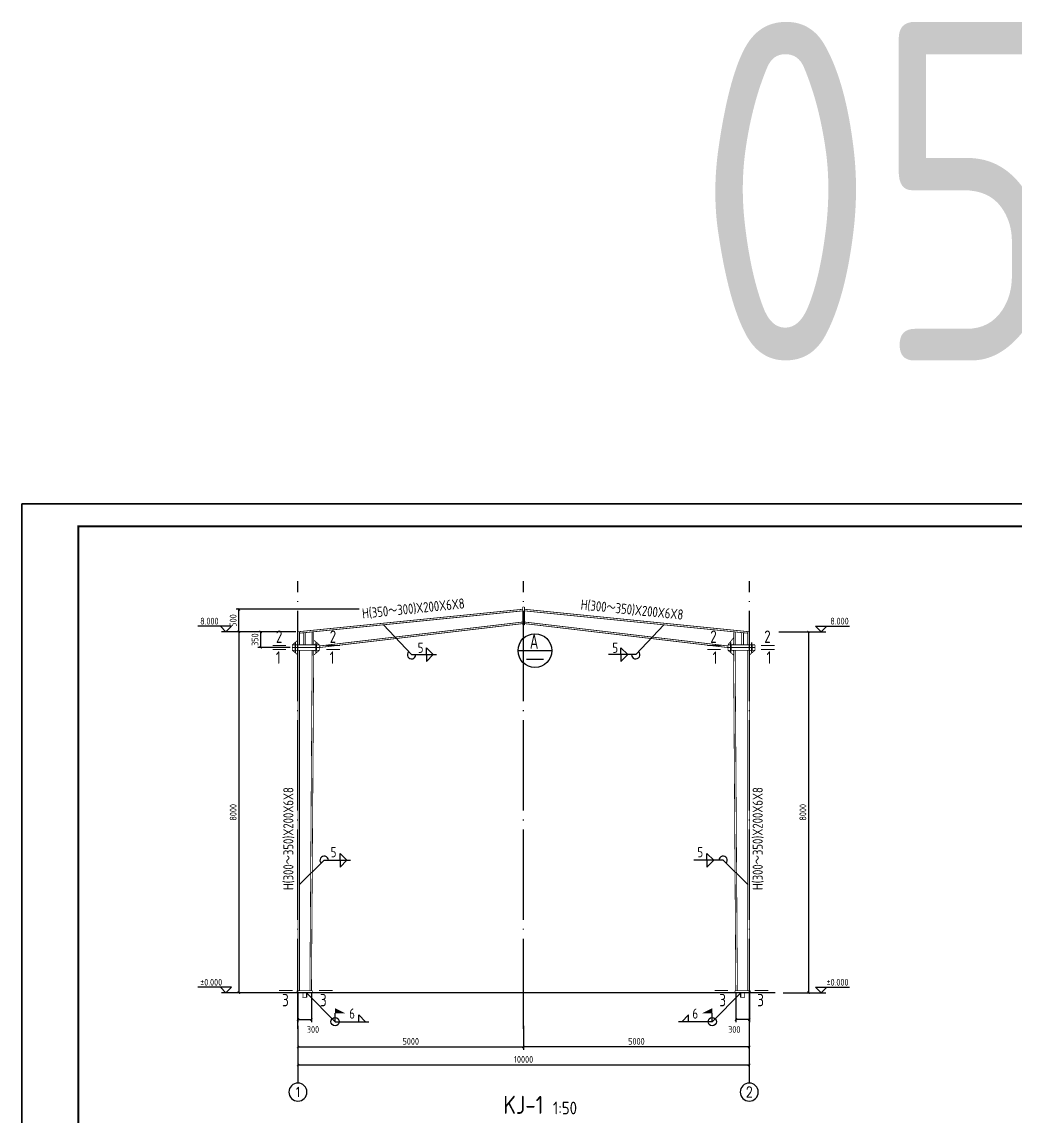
# Model space of a CAD drawing. Header units: millimetres. Extents: x 865974 to 875117, y 40174 to 44891.
# Drawn here: x 869760.6 to 870200.7, y 40496.2 to 40981.1 of the extents above; entities that cross this region are included whole.
import ezdxf
from ezdxf.enums import TextEntityAlignment as Align

# ---------------------------------------------------------------- set-up
doc = ezdxf.new("R2010")
doc.units = ezdxf.units.MM
doc.header["$LTSCALE"] = 1000
doc.header["$MEASUREMENT"] = 0
doc.linetypes.add('DOTE', pattern=[2.42, 2, -0.2, 0.02, -0.2])
for name, color, linetype in [('10', 7, 'Continuous'), ('114', 2, 'Continuous'), ('116', 1, 'Continuous'), ('14', 2, 'Continuous'), ('1530', 253, 'Continuous'), ('1534', 7, 'Continuous'), ('AXIS', 3, 'Continuous'), ('AXIS_TEXT', 7, 'Continuous'), ('DOTE', 1, 'DOTE'), ('文字', 7, 'Continuous'), ('柱子', 8, 'Continuous'), ('梁集中标注', 2, 'Continuous'), ('焊缝标注', 3, 'Continuous'), ('索引符号标注', 253, 'Continuous')]:
    doc.layers.add(name, color=color, linetype=linetype)
doc.styles.add('_TCH_AXIS', font='COMPLEX', dxfattribs={"bigfont": 'GBCBIG'})
doc.styles.add('COMPLEX', font='COMPLEX')
doc.styles.add('GBHZ', font='gbenor.shx', dxfattribs={"width": 0.9, "bigfont": 'gbcbig.shx'})
doc.styles.get("Standard").update_dxf_attribs({"font": 'gbenor.shx', "bigfont": 'gbcbig.shx'})
doc.dimstyles.new('Y50', dxfattribs={"dimscale": 0, "dimtxt": 3, "dimasz": 0.01, "dimexe": 1.2, "dimexo": 1, "dimgap": 1, "dimtad": 1, "dimdec": 0, "dimlfac": 50, "dimzin": 0, "dimdsep": 46, "dimtxsty": 'GBHZ', "dimblk1": 'DX', "dimblk2": 'DX', "dimsah": 1, "dimcen": 0.09, "dimdle": 1, "dimadec": 0, "dimazin": 0, "dimtfac": 1, "dimtdec": 0, "dimtix": 1, "dimtmove": 2, "dimatfit": 3, "dimldrblk": 'DX', "dimfxl": 0, "dimtolj": 1, "dimtzin": 0, "dimarcsym": 0})

# ---------------------------------------------------------------- blocks, each defined once
blk = doc.blocks.new('_AXISO')
blk.add_circle((0, 0), 0.5)
at = {"layer": 'AXIS_TEXT', "style": 'COMPLEX', "width": 1.041667}
blk.add_attdef('A', text='', height=0.56, dxfattribs=at).set_placement((-0.25, -0.28), (0.25, -0.28), align=Align.FIT)
blk = doc.blocks.new('DX')
at = {"color": 0, "linetype": 'ByBlock', "const_width": 40}
blk.add_lwpolyline([(-54, -51), (46, 49)], dxfattribs=at)
blk = doc.blocks.new('*D275')
at = {"color": 0, "lineweight": -2, "transparency": 16777216}
for p, q in [((869882.88, 40533.87), (869882.88, 40517.67)), ((870082.88, 40533.87), (870082.88, 40517.67)), ((870082.87, 40518.87), (869882.89, 40518.87))]:
    blk.add_line(p, q, dxfattribs=at)
at = {"layer": 'Defpoints', "color": 0, "transparency": 16777216}
for p in [(869882.88, 40534.87), (870082.88, 40534.87), (869882.88, 40518.87)]:
    blk.add_point(p, dxfattribs=at)
at = {"color": 0, "lineweight": -2, "transparency": 16777216, "xscale": 0.01, "yscale": 0.01, "zscale": 0.01, "rotation": 180}
blk.add_blockref('DX', (869882.88, 40518.87), dxfattribs=at)
at = {"color": 0, "lineweight": -2, "transparency": 16777216, "xscale": 0.01, "yscale": 0.01, "zscale": 0.01}
blk.add_blockref('DX', (870082.88, 40518.87), dxfattribs=at)
at = {"color": 0, "transparency": 16777216, "insert": (869982.88, 40521.37), "char_height": 3, "attachment_point": 5, "style": 'GBHZ'}
blk.add_mtext('\\A1;10000', dxfattribs=at)
blk = doc.blocks.new('*D276')
at = {"color": 0, "lineweight": -2, "transparency": 16777216}
for p, q in [((869869.88, 40710.87), (869855.48, 40710.87)), ((869856.68, 40710.86), (869856.68, 40550.88)), ((869867.88, 40550.87), (869855.48, 40550.87))]:
    blk.add_line(p, q, dxfattribs=at)
at = {"layer": 'Defpoints', "color": 0, "transparency": 16777216}
for p in [(869870.88, 40710.87), (869856.68, 40550.87), (869868.88, 40550.87)]:
    blk.add_point(p, dxfattribs=at)
at = {"color": 0, "lineweight": -2, "transparency": 16777216, "xscale": 0.01, "yscale": 0.01, "zscale": 0.01}
for p, rotation in [((869856.68, 40710.87), 90), ((869856.68, 40550.87), 270)]:
    blk.add_blockref('DX', p, dxfattribs=dict(at, rotation=rotation))
at = {"color": 0, "transparency": 16777216, "insert": (869854.18, 40630.87), "char_height": 3, "attachment_point": 5, "rotation": 90, "style": 'GBHZ'}
blk.add_mtext('\\A1;8000', dxfattribs=at)
blk = doc.blocks.new('*D274')
at = {"color": 0, "lineweight": -2, "transparency": 16777216}
for p, q in [((869882.88, 40550.86), (869882.88, 40537.85)), ((869888.88, 40550.86), (869888.88, 40537.85)), ((869882.89, 40539.05), (869888.87, 40539.05))]:
    blk.add_line(p, q, dxfattribs=at)
at = {"layer": 'Defpoints', "color": 0, "transparency": 16777216}
for p in [(869882.88, 40551.86), (869888.88, 40551.86), (869888.88, 40539.05)]:
    blk.add_point(p, dxfattribs=at)
at = {"color": 0, "lineweight": -2, "transparency": 16777216, "xscale": 0.01, "yscale": 0.01, "zscale": 0.01, "rotation": 180}
blk.add_blockref('DX', (869882.88, 40539.05), dxfattribs=at)
at = {"color": 0, "lineweight": -2, "transparency": 16777216, "xscale": 0.01, "yscale": 0.01, "zscale": 0.01}
blk.add_blockref('DX', (869888.88, 40539.05), dxfattribs=at)
at = {"color": 0, "transparency": 16777216, "insert": (869889.56, 40534.64), "char_height": 3, "attachment_point": 5, "style": 'GBHZ'}
blk.add_mtext('\\A1;300', dxfattribs=at)
blk = doc.blocks.new('*D232')
at = {"color": 0, "lineweight": -2, "transparency": 16777216}
for p, q in [((870095.93, 40710.87), (870110.34, 40710.87)), ((870109.14, 40710.86), (870109.14, 40550.88)), ((870097.93, 40550.87), (870110.34, 40550.87))]:
    blk.add_line(p, q, dxfattribs=at)
at = {"layer": 'Defpoints', "color": 0, "transparency": 16777216}
for p in [(870094.93, 40710.87), (870096.93, 40550.87), (870109.14, 40550.87)]:
    blk.add_point(p, dxfattribs=at)
at = {"color": 0, "lineweight": -2, "transparency": 16777216, "xscale": 0.01, "yscale": 0.01, "zscale": 0.01}
for p, rotation in [((870109.14, 40710.87), 90), ((870109.14, 40550.87), 270)]:
    blk.add_blockref('DX', p, dxfattribs=dict(at, rotation=rotation))
at = {"color": 0, "transparency": 16777216, "insert": (870106.64, 40630.87), "char_height": 3, "attachment_point": 5, "rotation": 90, "style": 'GBHZ'}
blk.add_mtext('\\A1;8000', dxfattribs=at)
blk = doc.blocks.new('*D225')
at = {"color": 0, "lineweight": -2, "transparency": 16777216}
for p, q in [((870076.93, 40550.86), (870076.93, 40537.85)), ((870082.93, 40550.86), (870082.93, 40537.85)), ((870082.92, 40539.05), (870076.94, 40539.05))]:
    blk.add_line(p, q, dxfattribs=at)
at = {"layer": 'Defpoints', "color": 0, "transparency": 16777216}
for p in [(870076.93, 40551.86), (870082.93, 40551.86), (870076.93, 40539.05)]:
    blk.add_point(p, dxfattribs=at)
at = {"color": 0, "lineweight": -2, "transparency": 16777216, "xscale": 0.01, "yscale": 0.01, "zscale": 0.01, "rotation": 180}
blk.add_blockref('DX', (870076.93, 40539.05), dxfattribs=at)
at = {"color": 0, "lineweight": -2, "transparency": 16777216, "xscale": 0.01, "yscale": 0.01, "zscale": 0.01}
blk.add_blockref('DX', (870082.93, 40539.05), dxfattribs=at)
at = {"color": 0, "transparency": 16777216, "insert": (870076.26, 40534.64), "char_height": 3, "attachment_point": 5, "style": 'GBHZ'}
blk.add_mtext('\\A1;300', dxfattribs=at)
blk = doc.blocks.new('*D290')
at = {"color": 0, "lineweight": -2, "transparency": 16777216}
for p, q in [((869881.88, 40710.87), (869865.14, 40710.87)), ((869866.34, 40710.86), (869866.34, 40703.88)), ((869879.38, 40703.87), (869865.14, 40703.87))]:
    blk.add_line(p, q, dxfattribs=at)
at = {"layer": 'Defpoints', "color": 0, "transparency": 16777216}
for p in [(869882.88, 40710.87), (869866.34, 40703.87), (869880.38, 40703.87)]:
    blk.add_point(p, dxfattribs=at)
at = {"color": 0, "lineweight": -2, "transparency": 16777216, "xscale": 0.01, "yscale": 0.01, "zscale": 0.01}
for p, rotation in [((869866.34, 40710.87), 90), ((869866.34, 40703.87), 270)]:
    blk.add_blockref('DX', p, dxfattribs=dict(at, rotation=rotation))
at = {"color": 0, "transparency": 16777216, "insert": (869863.84, 40707.37), "char_height": 3, "attachment_point": 5, "rotation": 90, "style": 'GBHZ'}
blk.add_mtext('\\A1;350', dxfattribs=at)
blk = doc.blocks.new('*D292')
at = {"color": 0, "lineweight": -2, "transparency": 16777216}
for p, q in [((869910.09, 40720.87), (869855.48, 40720.87)), ((869856.68, 40710.88), (869856.68, 40720.86)), ((869881.88, 40710.87), (869855.48, 40710.87))]:
    blk.add_line(p, q, dxfattribs=at)
at = {"layer": 'Defpoints', "color": 0, "transparency": 16777216}
for p in [(869856.68, 40720.87), (869911.09, 40720.87), (869882.88, 40710.87)]:
    blk.add_point(p, dxfattribs=at)
at = {"color": 0, "lineweight": -2, "transparency": 16777216, "xscale": 0.01, "yscale": 0.01, "zscale": 0.01}
for p, rotation in [((869856.68, 40720.87), 90), ((869856.68, 40710.87), 270)]:
    blk.add_blockref('DX', p, dxfattribs=dict(at, rotation=rotation))
at = {"color": 0, "transparency": 16777216, "insert": (869854.18, 40715.87), "char_height": 3, "attachment_point": 5, "rotation": 90, "style": 'GBHZ'}
blk.add_mtext('\\A1;500', dxfattribs=at)
blk = doc.blocks.new('*D293')
at = {"color": 0, "lineweight": -2, "transparency": 16777216}
for p, q in [((869882.88, 40536.25), (869882.88, 40525.67)), ((869982.88, 40536.25), (869982.88, 40525.67)), ((869882.89, 40526.87), (869982.87, 40526.87))]:
    blk.add_line(p, q, dxfattribs=at)
at = {"layer": 'Defpoints', "color": 0, "transparency": 16777216}
for p in [(869882.88, 40537.25), (869982.88, 40537.25), (869982.88, 40526.87)]:
    blk.add_point(p, dxfattribs=at)
at = {"color": 0, "lineweight": -2, "transparency": 16777216, "xscale": 0.01, "yscale": 0.01, "zscale": 0.01, "rotation": 180}
blk.add_blockref('DX', (869882.88, 40526.87), dxfattribs=at)
at = {"color": 0, "lineweight": -2, "transparency": 16777216, "xscale": 0.01, "yscale": 0.01, "zscale": 0.01}
blk.add_blockref('DX', (869982.88, 40526.87), dxfattribs=at)
at = {"color": 0, "transparency": 16777216, "insert": (869932.88, 40529.37), "char_height": 3, "attachment_point": 5, "style": 'GBHZ'}
blk.add_mtext('\\A1;5000', dxfattribs=at)
blk = doc.blocks.new('*D294')
at = {"color": 0, "lineweight": -2, "transparency": 16777216}
for p, q in [((869982.88, 40536.25), (869982.88, 40525.67)), ((870082.88, 40536.25), (870082.88, 40525.67)), ((870082.87, 40526.87), (869982.89, 40526.87))]:
    blk.add_line(p, q, dxfattribs=at)
at = {"layer": 'Defpoints', "color": 0, "transparency": 16777216}
for p in [(869982.88, 40537.25), (870082.88, 40537.25), (869982.88, 40526.87)]:
    blk.add_point(p, dxfattribs=at)
at = {"color": 0, "lineweight": -2, "transparency": 16777216, "xscale": 0.01, "yscale": 0.01, "zscale": 0.01, "rotation": 180}
blk.add_blockref('DX', (869982.88, 40526.87), dxfattribs=at)
at = {"color": 0, "lineweight": -2, "transparency": 16777216, "xscale": 0.01, "yscale": 0.01, "zscale": 0.01}
blk.add_blockref('DX', (870082.88, 40526.87), dxfattribs=at)
at = {"color": 0, "transparency": 16777216, "insert": (870032.88, 40529.37), "char_height": 3, "attachment_point": 5, "style": 'GBHZ'}
blk.add_mtext('\\A1;5000', dxfattribs=at)

msp = doc.modelspace()

# ---------------------------------------------------------------- linework, layer by layer
for p, q in [((869760.552, 40173.578), (869760.552, 40767.578)), ((869760.552, 40767.578), (869760.552, 40173.578))]:
    msp.add_line(p, q)
at = {"color": 0}
for p, q in [((870601.552, 40767.578), (869760.552, 40767.578)), ((869760.552, 40767.578), (870601.552, 40767.578))]:
    msp.add_line(p, q, dxfattribs=at)
at = {"color": 0, "const_width": 1}
msp.add_lwpolyline([(870591.552, 40183.578), (869785.552, 40183.578), (869785.552, 40757.578), (870591.552, 40757.578)], close=True, dxfattribs=at)
at = {"layer": '10', "const_width": 0.4}
for points in [[(869877.653, 40704.768), (869871.653, 40704.768)], [(869877.653, 40702.973), (869871.653, 40702.973)], [(869901.538, 40704.768), (869895.538, 40704.768)], [(869901.538, 40702.973), (869895.538, 40702.973)], [(870064.277, 40704.768), (870070.277, 40704.768)], [(870064.277, 40702.973), (870070.277, 40702.973)], [(870088.162, 40704.768), (870094.162, 40704.768)], [(870088.162, 40702.973), (870094.162, 40702.973)], [(869874.484, 40551.855), (869880.484, 40551.855)], [(869898.284, 40551.855), (869892.284, 40551.855)], [(870067.532, 40551.855), (870073.532, 40551.855)], [(870091.332, 40551.855), (870085.332, 40551.855)]]:
    msp.add_lwpolyline(points, dxfattribs=at)
at = {"layer": '114'}
for p, q in [((869881.733, 40701.672), (869881.734, 40706.072)), ((869891.034, 40701.672), (869891.034, 40706.072)), ((870074.782, 40701.672), (870074.782, 40706.072)), ((870084.082, 40701.672), (870084.082, 40706.072))]:
    msp.add_line(p, q, dxfattribs=at)
at = {"layer": '114', "color": 1, "const_width": 0.7}
for points in [[(869881.734, 40702.672), (869881.734, 40705.072)], [(869891.034, 40702.672), (869891.034, 40705.072)], [(870074.782, 40702.672), (870074.782, 40705.072)], [(870084.082, 40702.672), (870084.082, 40705.072)]]:
    msp.add_lwpolyline(points, dxfattribs=at)
at = {"layer": '116', "const_width": 0.2}
for points in [[(869884.884, 40550.855), (869884.884, 40548.855)], [(869885.184, 40550.855), (869885.184, 40548.855)], [(869886.584, 40550.855), (869886.584, 40548.855)], [(869886.884, 40550.855), (869886.884, 40548.855)], [(870078.932, 40550.855), (870078.932, 40548.855)], [(870079.232, 40550.855), (870079.232, 40548.855)], [(870080.632, 40550.855), (870080.632, 40548.855)], [(870080.932, 40550.855), (870080.932, 40548.855)], [(869884.884, 40548.855), (869886.884, 40548.855)], [(870080.932, 40548.855), (870078.932, 40548.855)]]:
    msp.add_lwpolyline(points, dxfattribs=at)
at = {"layer": '14', "const_width": 0.35}
for points in [[(869885.484, 40710.428), (869885.484, 40705.071)], [(869886.284, 40710.508), (869886.284, 40705.071)], [(870079.532, 40710.508), (870079.532, 40705.071)], [(870080.332, 40710.428), (870080.332, 40705.071)], [(869880.384, 40705.072), (869882.884, 40707.172)], [(869880.384, 40705.072), (869892.384, 40705.071)], [(869880.384, 40703.872), (869880.384, 40705.072)], [(869882.484, 40705.072), (869880.384, 40705.072)], [(869892.384, 40705.072), (869889.884, 40707.172)], [(869889.884, 40707.172), (869889.884, 40705.472)], [(869889.884, 40705.472), (869890.284, 40705.072)], [(869890.284, 40705.072), (869892.384, 40705.072)], [(869892.384, 40703.872), (869892.384, 40705.072)], [(870073.432, 40705.072), (870075.932, 40708.172)], [(870085.432, 40705.072), (870073.432, 40705.071)], [(870073.432, 40703.872), (870073.432, 40705.072)], [(870075.532, 40705.072), (870073.432, 40705.072)], [(870075.932, 40705.472), (870075.532, 40705.072)], [(870075.932, 40708.172), (870075.932, 40705.472)], [(870083.332, 40705.072), (870085.432, 40705.072)], [(870085.432, 40703.872), (870085.432, 40705.072)], [(869880.384, 40703.872), (869892.384, 40703.871)], [(869880.384, 40702.672), (869880.384, 40703.872)], [(869892.384, 40703.871), (869880.384, 40703.872)], [(869892.384, 40702.671), (869880.384, 40702.672)], [(869882.883, 40700.572), (869880.384, 40702.672)], [(869880.384, 40702.672), (869882.483, 40702.672)], [(869882.483, 40702.672), (869882.884, 40702.272)], [(869882.884, 40702.272), (869882.883, 40700.572)], [(869890.284, 40702.672), (869889.884, 40702.272)], [(869889.884, 40700.572), (869892.384, 40702.672)], [(869889.884, 40702.272), (869889.884, 40700.572)], [(869892.384, 40702.672), (869890.284, 40702.672)], [(869892.384, 40702.672), (869892.384, 40703.872)], [(870085.432, 40703.872), (870073.432, 40703.871)], [(870073.432, 40703.871), (870085.432, 40703.872)], [(870073.432, 40702.672), (870073.432, 40703.872)], [(870073.432, 40702.671), (870085.432, 40702.672)], [(870075.932, 40700.572), (870073.432, 40702.672)], [(870073.432, 40702.672), (870075.532, 40702.672)], [(870075.532, 40702.672), (870075.932, 40702.272)], [(870075.932, 40702.272), (870075.932, 40700.572)], [(870083.332, 40702.672), (870082.932, 40702.272)], [(870082.932, 40700.572), (870085.432, 40702.672)], [(870082.932, 40702.272), (870082.932, 40700.572)], [(870085.432, 40702.672), (870083.332, 40702.672)], [(870085.432, 40702.672), (870085.432, 40703.872)], [(869882.484, 40550.855), (869882.484, 40551.855)], [(869882.484, 40551.855), (869889.284, 40551.855)], [(869889.284, 40550.855), (869882.484, 40550.855)], [(869889.284, 40551.855), (869889.284, 40550.855)], [(870083.332, 40551.855), (870076.532, 40551.855)], [(870076.532, 40551.855), (870076.532, 40550.855)], [(870076.532, 40550.855), (870083.332, 40550.855)], [(870083.332, 40550.855), (870083.332, 40551.855)]]:
    msp.add_lwpolyline(points, dxfattribs=at)
at = {"layer": '1530'}
for p, q in [((869855.476, 40710.872), (869849.005, 40710.872)), ((870110.339, 40710.872), (870116.811, 40710.872)), ((869855.476, 40550.872), (869849.005, 40550.872)), ((870110.339, 40550.872), (870116.811, 40550.872))]:
    msp.add_line(p, q, dxfattribs=at)
at = {"layer": '1534'}
for points in [[(869848.505, 40713.372), (869851.005, 40710.872), (869853.505, 40713.372), (869838.571, 40713.372)], [(870117.311, 40713.372), (870114.811, 40710.872), (870112.311, 40713.372), (870127.245, 40713.372)], [(869848.505, 40553.372), (869851.005, 40550.872), (869853.505, 40553.372), (869838.571, 40553.372)], [(870117.311, 40553.372), (870114.811, 40550.872), (870112.311, 40553.372), (870127.245, 40553.372)]]:
    msp.add_lwpolyline(points, dxfattribs=at)
at = {"layer": 'AXIS'}
for p, q in [((869882.884, 40534.872), (869882.884, 40510.872)), ((870082.884, 40534.872), (870082.884, 40510.872))]:
    msp.add_line(p, q, dxfattribs=at)
at = {"layer": 'DOTE', "linetype": 'DOTE', "ltscale": 0.02}
for p, q in [((869882.884, 40534.872), (869882.884, 40733.306)), ((869982.884, 40534.872), (869982.884, 40733.306)), ((869982.884, 40534.872), (869982.884, 40733.306)), ((870082.932, 40534.872), (870082.932, 40733.306))]:
    msp.add_line(p, q, dxfattribs=at)
at = {"layer": '柱子'}
msp.add_line((870094.34, 40550.872), (869866.884, 40550.872), dxfattribs=at)
at = {"layer": '柱子', "const_width": 0.34}
for points in [[(869882.884, 40710.872), (869982.484, 40720.832)], [(869883.584, 40710.238), (869982.484, 40720.128)], [(869982.484, 40721.872), (869983.284, 40721.872)], [(869982.484, 40713.872), (869982.484, 40721.872)], [(869983.284, 40713.872), (869983.284, 40721.872)], [(870082.884, 40710.872), (869983.284, 40720.832)], [(870082.184, 40710.238), (869983.284, 40720.128)], [(869892.307, 40704.568), (869982.484, 40715.179)], [(870073.46, 40704.568), (869983.284, 40715.179)], [(869882.884, 40705.071), (869882.884, 40710.872)], [(869883.584, 40705.071), (869883.584, 40710.872)], [(869889.184, 40705.071), (869889.184, 40710.598)], [(869889.884, 40705.071), (869889.884, 40710.668)], [(869892.384, 40703.872), (869982.484, 40714.475)], [(869982.484, 40713.872), (869983.284, 40713.872)], [(870073.384, 40703.872), (869983.284, 40714.475)], [(870075.932, 40705.071), (870075.932, 40710.668)], [(870076.632, 40705.071), (870076.632, 40710.598)], [(870082.232, 40705.071), (870082.232, 40710.872)], [(870082.932, 40705.071), (870082.932, 40710.872)], [(869892.384, 40705.072), (869892.384, 40702.672)], [(870073.432, 40705.072), (870073.432, 40702.672)], [(869882.884, 40551.855), (869882.884, 40702.671)], [(869883.584, 40551.855), (869883.584, 40702.671)], [(869888.184, 40551.855), (869889.184, 40702.671)], [(869888.884, 40551.855), (869889.884, 40702.671)], [(870076.932, 40551.855), (870075.932, 40702.671)], [(870077.632, 40551.855), (870076.632, 40702.671)], [(870082.232, 40551.855), (870082.232, 40702.671)], [(870082.932, 40551.855), (870082.932, 40702.671)]]:
    msp.add_lwpolyline(points, dxfattribs=at)
at = {"layer": '焊缝标注'}
for p, q in [((869920.812, 40713.961), (869933.256, 40700.72)), ((870045.003, 40713.961), (870032.56, 40700.72)), ((869933.256, 40700.72), (869944.292, 40700.72)), ((869939.792, 40703.72), (869942.792, 40700.72)), ((869939.792, 40700.72), (869939.792, 40703.72)), ((869939.792, 40697.72), (869942.792, 40700.72)), ((869939.792, 40700.72), (869939.792, 40697.72)), ((870032.56, 40700.72), (870020.543, 40700.72)), ((870026.023, 40703.72), (870029.023, 40700.72)), ((870026.023, 40700.72), (870026.023, 40703.72)), ((870026.023, 40697.72), (870029.023, 40700.72)), ((870026.023, 40700.72), (870026.023, 40697.72)), ((869883.584, 40598.876), (869894.519, 40609.6)), ((869894.519, 40609.6), (869906.121, 40609.6)), ((869901.621, 40612.6), (869904.621, 40609.6)), ((869901.621, 40609.6), (869901.621, 40612.6)), ((869901.621, 40606.6), (869904.621, 40609.6)), ((869901.621, 40609.6), (869901.621, 40606.6)), ((870071.296, 40609.6), (870058.333, 40609.6)), ((870064.117, 40612.6), (870067.117, 40609.6)), ((870064.117, 40609.6), (870064.117, 40612.6)), ((870064.117, 40606.6), (870067.117, 40609.6)), ((870064.117, 40609.6), (870064.117, 40606.6)), ((870082.232, 40598.876), (870071.296, 40609.6)), ((869886.634, 40550.855), (869899.326, 40538.092)), ((870079.182, 40550.855), (870066.489, 40538.092)), ((869899.326, 40538.092), (869899.326, 40541.842)), ((869909.826, 40541.092), (869912.826, 40538.092)), ((869909.826, 40538.092), (869909.826, 40541.092)), ((870055.989, 40541.092), (870052.989, 40538.092)), ((870055.989, 40538.092), (870055.989, 40541.092)), ((870066.489, 40538.092), (870066.489, 40541.842)), ((869899.326, 40538.092), (869914.326, 40538.092)), ((870066.489, 40538.092), (870051.489, 40538.092))]:
    msp.add_line(p, q, dxfattribs=at)
for centre in [(869899.326, 40538.092), (870066.489, 40538.092)]:
    msp.add_circle(centre, 1.875, dxfattribs=at)
for centre, start, end in [((869933.256, 40700.72), 134.84028, 0), ((870032.56, 40700.72), 180, 45.15972), ((869894.519, 40609.6), 0, 224.97719), ((870071.296, 40609.6), 315.02281, 180)]:
    msp.add_arc(centre, 1.875, start, end, dxfattribs=at)
for points in [[(869920.812, 40713.961), (869921.71, 40712.739), (869922.03, 40713.056)], [(870045.003, 40713.961), (870044.105, 40712.739), (870043.786, 40713.056)], [(869883.584, 40598.876), (869884.804, 40599.777), (869884.486, 40600.095)], [(870082.232, 40598.876), (870081.012, 40599.777), (870081.33, 40600.095)], [(869886.634, 40550.855), (869887.532, 40549.633), (869887.851, 40549.95)], [(870079.182, 40550.855), (870078.284, 40549.633), (870077.965, 40549.95)], [(869899.326, 40541.842), (869903.826, 40541.842), (869899.326, 40544.092)], [(870066.489, 40541.842), (870061.989, 40541.842), (870066.489, 40544.092)]]:
    msp.add_solid(points, dxfattribs=at)
at = {"layer": '索引符号标注'}
for p, q in [((869980.411, 40702.509), (869995.411, 40702.509)), ((869984.161, 40698.759), (869991.661, 40698.759))]:
    msp.add_line(p, q, dxfattribs=at)
msp.add_circle((869987.911, 40702.509), 7.5, dxfattribs=at)

# ---------------------------------------------------------------- block references
at = {"layer": 'AXIS'}
ref = msp.add_blockref('_AXISO', (869882.884, 40506.872), dxfattribs=dict(at, xscale=-8, yscale=8, zscale=8))
ref.add_attrib('A', '1', dxfattribs={"layer": 'AXIS_TEXT', "height": 4.252, "style": '_TCH_AXIS', "width": 2}).set_placement((869881.061, 40504.746), (869884.706, 40504.746), align=Align.FIT)
ref = msp.add_blockref('_AXISO', (870082.884, 40506.872), dxfattribs=dict(at, xscale=-8, yscale=8, zscale=8))
ref.add_attrib('A', '2', dxfattribs={"layer": 'AXIS_TEXT', "height": 4.557, "style": '_TCH_AXIS', "width": 1.071429}).set_placement((870081.256, 40504.593), (870084.511, 40504.593), align=Align.FIT)

# ---------------------------------------------------------------- texts
at = {"layer": '10', "width": 0.9}
for s, p in [('2', (869873.087, 40705.94)), ('2', (869896.972, 40705.94)), ('2', (870065.611, 40705.94)), ('2', (870089.496, 40705.94)), ('1', (869873.087, 40696.668)), ('1', (869896.972, 40696.668)), ('1', (870066.643, 40696.668)), ('1', (870090.528, 40696.668)), ('3', (869875.864, 40544.888)), ('3', (869892.664, 40544.888)), ('3', (870069.632, 40544.888)), ('3', (870086.432, 40544.888))]:
    msp.add_text(s, height=5.5, dxfattribs=at).set_placement(p)
at = {"layer": '1534', "style": 'GBHZ', "width": 0.9}
for s, p in [('8.000', (869839.569, 40714.072)), ('8.000', (870118.805, 40714.072)), ('%%P0.000', (869839.569, 40554.072)), ('%%P0.000', (870117.125, 40554.072))]:
    msp.add_text(s, height=3, dxfattribs=at).set_placement(p)
at = {"layer": '文字', "color": 6, "style": 'GBHZ'}
for s, height, p in [('KJ-1', 8, (869973.867, 40497.236)), ('1:50', 5.6, (869995.881, 40497.04))]:
    msp.add_text(s, height=height, dxfattribs=at).set_placement(p)
at = {"layer": '梁集中标注', "style": 'GBHZ', "width": 0.9}
msp.add_text('05', height=150, dxfattribs=at).set_placement((870059.625, 40831.114))
at = {"layer": '焊缝标注', "style": 'GBHZ', "width": 0.9}
for s, rotation, p in [('H(350～300)X200X6X8', 5.76206, (869911.575, 40716.678)), ('H(300～350)X200X6X8', 354.23794, (870008.053, 40720.722)), ('H(300～350)X200X6X8', 90, (869880.891, 40596.412)), ('H(300～350)X200X6X8', 90, (870088.877, 40596.412))]:
    msp.add_text(s, height=4.5, rotation=rotation, dxfattribs=at).set_placement(p)
at = {"layer": '焊缝标注', "style": 'GBHZ', "width": 0.839996}
msp.add_text('A', height=6.75, dxfattribs=at).set_placement((869985.648, 40703.282), (869989.428, 40703.282), align=Align.FIT)
at = {"layer": '焊缝标注', "style": 'GBHZ', "width": 0.9}
for s, p in [('5', (869935.99, 40701.528)), ('5', (870022.22, 40701.528)), ('5', (869897.421, 40610.95)), ('5', (870059.917, 40610.95)), ('6', (869905.626, 40539.442)), ('6', (870057.706, 40539.442))]:
    msp.add_text(s, height=4.5, dxfattribs=at).set_placement(p)

# ---------------------------------------------------------------- dimensions: what is measured, and where the dimension line sits
for base, p1, p2, angle, picture, middle in [((869856.676, 40720.872), (869882.884, 40710.872), (869911.089, 40720.872), 90, '*D292', (869854.176, 40715.872)), ((869856.676, 40550.872), (869870.884, 40710.872), (869868.884, 40550.872), 90, '*D276', (869854.176, 40630.872)), ((869866.338, 40703.872), (869882.884, 40710.872), (869880.384, 40703.872), 90, '*D290', (869863.838, 40707.372)), ((870109.139, 40550.872), (870094.932, 40710.872), (870096.932, 40550.872), 90, '*D232', (870106.639, 40630.872)), ((869982.884, 40526.872), (870082.884, 40537.246), (869982.884, 40537.246), 180, '*D294', (870032.884, 40529.372))]:
    dim = msp.add_linear_dim(base=base, p1=p1, p2=p2, angle=angle, dimstyle='Y50', override={"dimscale": 1})
    dim.commit()
    dim.dimension.update_dxf_attribs({"geometry": picture, "text_midpoint": middle})
dim = msp.add_linear_dim(base=(869888.884, 40539.046), p1=(869882.884, 40551.855), p2=(869888.884, 40551.855), angle=180, dimstyle='Y50', override={"dimscale": 1})
dim.commit()
dim.dimension.update_dxf_attribs({"geometry": '*D274', "text_midpoint": (869889.556, 40534.638), "dimtype": 160})
dim = msp.add_linear_dim(base=(870076.932, 40539.046), p1=(870082.932, 40551.855), p2=(870076.932, 40551.855), dimstyle='Y50', override={"dimscale": 1})
dim.commit()
dim.dimension.update_dxf_attribs({"geometry": '*D225', "text_midpoint": (870076.259, 40534.638), "dimtype": 160})
for base, p1, p2, picture, middle in [((869982.884, 40526.872), (869882.884, 40537.246), (869982.884, 40537.246), '*D293', (869932.884, 40529.372)), ((869882.884, 40518.872), (870082.884, 40534.872), (869882.884, 40534.872), '*D275', (869982.884, 40521.372))]:
    dim = msp.add_linear_dim(base=base, p1=p1, p2=p2, dimstyle='Y50', override={"dimscale": 1})
    dim.commit()
    dim.dimension.update_dxf_attribs({"geometry": picture, "text_midpoint": middle})

doc.saveas('drawing.dxf')
